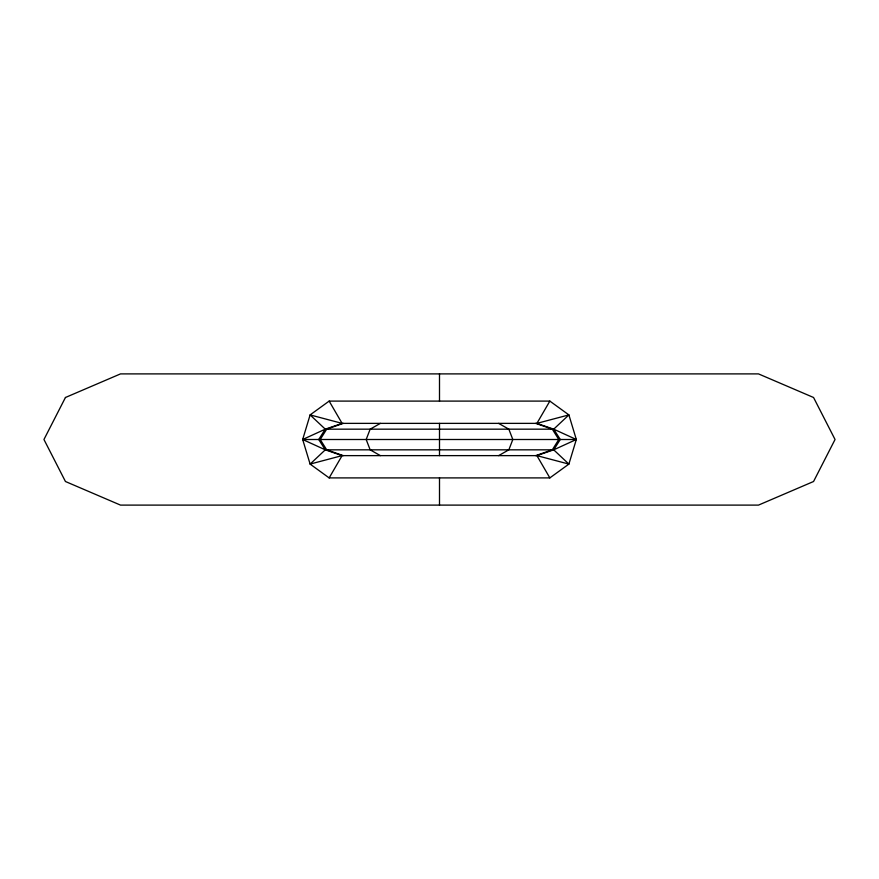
<?xml version="1.0" encoding="UTF-8"?>
<svg xmlns="http://www.w3.org/2000/svg" width="879" height="879" viewBox="0 0 879 879"><rect width="100%" height="100%" fill="white"/><g stroke="black" fill="none" stroke-linecap="round" stroke-linejoin="round"><path stroke-width="1.32" d="M329.153 477.901L342.096 455.63L310.111 464.09L325.285 449.828L553.715 449.828L568.889 464.09L536.904 455.63L342.096 455.63L325.285 449.828L302.673 439.5L310.111 414.91L329.153 401.099L549.847 401.099L568.889 414.91L576.327 439.5L568.889 464.09L549.847 477.901L329.153 477.901L310.111 464.09L302.673 439.5L325.285 429.172L342.096 423.37L536.904 423.37L568.889 414.91L553.715 429.172L325.285 429.172L310.111 414.91L342.096 423.37L329.153 401.099M549.847 401.099L536.904 423.37L553.715 429.172L576.327 439.5L553.715 449.828L536.904 455.63L549.847 477.901M325.285 429.172L318.725 439.5L325.285 449.828M553.715 449.828L560.275 439.5L553.715 429.172M380.365 423.37L370.158 429.172L366.18 439.5L370.158 449.828L380.365 455.63M498.635 455.63L508.842 449.828L512.82 439.5L508.842 429.172L498.635 423.37M343.293 423.37L326.691 429.172L320.198 439.5L326.691 449.828L343.293 455.63M535.707 455.63L552.309 449.828L558.802 439.5L552.309 429.172L535.707 423.37M302.673 439.5L576.327 439.5M439.5 373.894L439.5 401.231M439.5 423.37L439.5 455.63M439.5 477.769L439.5 505.106M65.442 397.495L43.95 439.5L65.442 481.505L120.511 505.106L758.489 505.106L813.558 481.505L835.05 439.5L813.558 397.495L758.489 373.894L120.511 373.894L65.442 397.495"/></g></svg>
